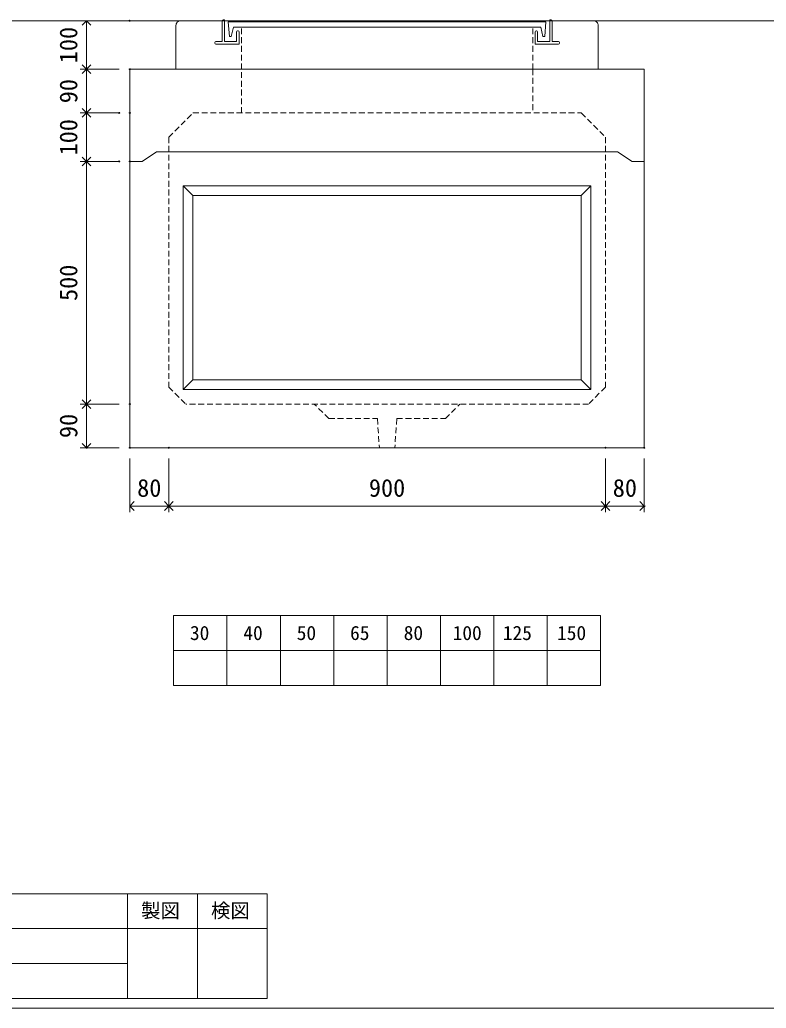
# Model space of a CAD drawing. Units: millimetres, scale not verified. Extents: x -4890 to 4890, y -2282 to 2282.
# Drawn here: x 308 to 1846, y -1993 to 44 of the extents above; entities that cross this region are included whole.
import ezdxf
from ezdxf.enums import TextEntityAlignment as Align

# ---------------------------------------------------------------- set-up
doc = ezdxf.new("R2010")
doc.units = ezdxf.units.MM
doc.header["$LTSCALE"] = 10
doc.header["$PDMODE"] = 32
doc.header["$PDSIZE"] = 2
doc.linetypes.add('DASHED1', pattern=[1.8, 1.2, -0.6])
doc.layers.add('0-1_Defpoints', color=7, linetype='Continuous')
for name, color, linetype, lineweight in [('0-2_waku', 7, 'Continuous', 18), ('0-3_gaikei', 7, 'Continuous', 18), ('0-4_kakure', 7, 'DASHED1', 5), ('0-5_sunpou', 7, 'Continuous', 5), ('0-9_uchigawa', 6, 'Continuous', 18), ('0-B_futa', 3, 'Continuous', 18), ('0-C_GL', 4, 'Continuous', 18), ('0-E_文字１', 7, 'Continuous', 18)]:
    doc.layers.add(name, color=color, linetype=linetype, lineweight=lineweight)
doc.styles.add('ＭＳ ゴシック', font='')
doc.styles.get('ＭＳ ゴシック').set_extended_font_data('MS Gothic')

# ---------------------------------------------------------------- blocks, each defined once
blk = doc.blocks.new('_Open90')
at = {"layer": '0-5_sunpou'}
blk.add_line((0, 0), (-1, 0), dxfattribs=at)
blk.add_lwpolyline([(-0.5, 0.5), (0, 0), (-0.5, -0.5)], dxfattribs=at)
blk = doc.blocks.new('D76')
at = {"layer": '0-1_Defpoints'}
for p in [(1981.54, 2264.36), (1893, 2164.36), (1982.32, 2164.36)]:
    blk.add_point(p, dxfattribs=at)
at = {"layer": '0-5_sunpou'}
for p, q in [((1959.54, 2264.36), (1880, 2264.36)), ((1893, 2246.36), (1893, 2182.36)), ((1960.32, 2164.36), (1880, 2164.36))]:
    blk.add_line(p, q, dxfattribs=at)
at = {"layer": '0-5_sunpou', "xscale": 18, "yscale": 18}
for p, rotation in [((1893, 2264.36), 90), ((1893, 2164.36), 270)]:
    blk.add_blockref('_Open90', p, dxfattribs=dict(at, rotation=rotation))
at = {"layer": '0-5_sunpou', "style": 'ＭＳ ゴシック'}
blk.add_text('100', height=36.66, rotation=90, dxfattribs=at).set_placement((1885, 2176.86), align=Align.BOTTOM_LEFT)
blk = doc.blocks.new('D77')
at = {"layer": '0-1_Defpoints'}
for p in [(1982.32, 2164.36), (1893, 2074.36), (1982.32, 2074.36)]:
    blk.add_point(p, dxfattribs=at)
at = {"layer": '0-5_sunpou'}
for p, q in [((1960.32, 2164.36), (1880, 2164.36)), ((1893, 2146.36), (1893, 2092.36)), ((1960.32, 2074.36), (1880, 2074.36))]:
    blk.add_line(p, q, dxfattribs=at)
at = {"layer": '0-5_sunpou', "xscale": 18, "yscale": 18}
for p, rotation in [((1893, 2164.36), 90), ((1893, 2074.36), 270)]:
    blk.add_blockref('_Open90', p, dxfattribs=dict(at, rotation=rotation))
at = {"layer": '0-5_sunpou', "style": 'ＭＳ ゴシック'}
blk.add_text('90', height=36.66, rotation=90, dxfattribs=at).set_placement((1885, 2094.36), align=Align.BOTTOM_LEFT)
blk = doc.blocks.new('D78')
at = {"layer": '0-1_Defpoints'}
for p in [(1982.32, 1974.36), (1893, 1474.36), (1982.32, 1474.36)]:
    blk.add_point(p, dxfattribs=at)
at = {"layer": '0-5_sunpou'}
for p, q in [((1960.32, 1974.36), (1880, 1974.36)), ((1893, 1956.36), (1893, 1492.36)), ((1960.32, 1474.36), (1880, 1474.36))]:
    blk.add_line(p, q, dxfattribs=at)
at = {"layer": '0-5_sunpou', "xscale": 18, "yscale": 18}
for p, rotation in [((1893, 1974.36), 90), ((1893, 1474.36), 270)]:
    blk.add_blockref('_Open90', p, dxfattribs=dict(at, rotation=rotation))
at = {"layer": '0-5_sunpou', "style": 'ＭＳ ゴシック'}
blk.add_text('500', height=36.66, rotation=90, dxfattribs=at).set_placement((1885, 1686.86), align=Align.BOTTOM_LEFT)
blk = doc.blocks.new('D79')
at = {"layer": '0-1_Defpoints'}
for p in [(1982.32, 1474.36), (1893, 1384.36), (1982.32, 1384.36)]:
    blk.add_point(p, dxfattribs=at)
at = {"layer": '0-5_sunpou'}
for p, q in [((1960.32, 1474.36), (1880, 1474.36)), ((1893, 1456.36), (1893, 1402.36)), ((1960.32, 1384.36), (1880, 1384.36))]:
    blk.add_line(p, q, dxfattribs=at)
at = {"layer": '0-5_sunpou', "xscale": 18, "yscale": 18}
for p, rotation in [((1893, 1474.36), 90), ((1893, 1384.36), 270)]:
    blk.add_blockref('_Open90', p, dxfattribs=dict(at, rotation=rotation))
at = {"layer": '0-5_sunpou', "style": 'ＭＳ ゴシック'}
blk.add_text('90', height=36.66, rotation=90, dxfattribs=at).set_placement((1885, 1404.36), align=Align.BOTTOM_LEFT)
blk = doc.blocks.new('D80')
at = {"layer": '0-1_Defpoints'}
for p in [(1982.32, 1384.36), (2062.32, 1384.36), (2062.32, 1264.33)]:
    blk.add_point(p, dxfattribs=at)
at = {"layer": '0-5_sunpou'}
for p, q in [((1982.32, 1362.36), (1982.32, 1251.33)), ((2062.32, 1362.36), (2062.32, 1251.33)), ((2000.32, 1264.33), (2044.32, 1264.33))]:
    blk.add_line(p, q, dxfattribs=at)
at = {"layer": '0-5_sunpou', "xscale": 18, "yscale": 18, "rotation": 180}
blk.add_blockref('_Open90', (1982.32, 1264.33), dxfattribs=at)
at = {"layer": '0-5_sunpou', "xscale": 18, "yscale": 18}
blk.add_blockref('_Open90', (2062.32, 1264.33), dxfattribs=at)
at = {"layer": '0-5_sunpou', "style": 'ＭＳ ゴシック'}
blk.add_text('80', height=36.66, dxfattribs=at).set_placement((1997.32, 1272.33), align=Align.BOTTOM_LEFT)
blk = doc.blocks.new('D81')
at = {"layer": '0-1_Defpoints'}
for p in [(2062.32, 1384.36), (2962.32, 1384.36), (2962.32, 1264.33)]:
    blk.add_point(p, dxfattribs=at)
at = {"layer": '0-5_sunpou'}
for p, q in [((2062.32, 1362.36), (2062.32, 1251.33)), ((2962.32, 1362.36), (2962.32, 1251.33)), ((2080.32, 1264.33), (2944.32, 1264.33))]:
    blk.add_line(p, q, dxfattribs=at)
at = {"layer": '0-5_sunpou', "xscale": 18, "yscale": 18, "rotation": 180}
blk.add_blockref('_Open90', (2062.32, 1264.33), dxfattribs=at)
at = {"layer": '0-5_sunpou', "xscale": 18, "yscale": 18}
blk.add_blockref('_Open90', (2962.32, 1264.33), dxfattribs=at)
at = {"layer": '0-5_sunpou', "style": 'ＭＳ ゴシック'}
blk.add_text('900', height=36.66, dxfattribs=at).set_placement((2474.82, 1272.33), align=Align.BOTTOM_LEFT)
blk = doc.blocks.new('D82')
at = {"layer": '0-1_Defpoints'}
for p in [(2962.32, 1384.36), (3042.32, 1384.36), (3042.32, 1264.33)]:
    blk.add_point(p, dxfattribs=at)
at = {"layer": '0-5_sunpou'}
for p, q in [((2962.32, 1362.36), (2962.32, 1251.33)), ((3042.32, 1362.36), (3042.32, 1251.33)), ((2980.32, 1264.33), (3024.32, 1264.33))]:
    blk.add_line(p, q, dxfattribs=at)
at = {"layer": '0-5_sunpou', "xscale": 18, "yscale": 18, "rotation": 180}
blk.add_blockref('_Open90', (2962.32, 1264.33), dxfattribs=at)
at = {"layer": '0-5_sunpou', "xscale": 18, "yscale": 18}
blk.add_blockref('_Open90', (3042.32, 1264.33), dxfattribs=at)
at = {"layer": '0-5_sunpou', "style": 'ＭＳ ゴシック'}
blk.add_text('80', height=36.66, dxfattribs=at).set_placement((2977.32, 1272.33), align=Align.BOTTOM_LEFT)
blk = doc.blocks.new('D83')
at = {"layer": '0-1_Defpoints'}
for p in [(1960.32, 2074.36), (1893, 1974.36), (1960.32, 1974.36)]:
    blk.add_point(p, dxfattribs=at)
at = {"layer": '0-5_sunpou'}
for p, q in [((1938.32, 2074.36), (1880, 2074.36)), ((1893, 2056.36), (1893, 1992.36)), ((1938.32, 1974.36), (1880, 1974.36))]:
    blk.add_line(p, q, dxfattribs=at)
at = {"layer": '0-5_sunpou', "xscale": 18, "yscale": 18}
for p, rotation in [((1893, 2074.36), 90), ((1893, 1974.36), 270)]:
    blk.add_blockref('_Open90', p, dxfattribs=dict(at, rotation=rotation))
at = {"layer": '0-5_sunpou', "style": 'ＭＳ ゴシック'}
blk.add_text('100', height=36.66, rotation=90, dxfattribs=at).set_placement((1885, 1986.86), align=Align.BOTTOM_LEFT)

msp = doc.modelspace()

# ---------------------------------------------------------------- linework, layer by layer
at = {"layer": '0-2_waku'}
for p, q in [((624.94, -1184.06), (624.94, -1328.06)), ((624.94, -1184.06), (624.94, -1328.06)), ((624.94, -1184.06), (624.94, -1328.06)), ((624.94, -1184.06), (624.94, -1328.06)), ((624.94, -1184.06), (1504.94, -1184.06)), ((734.94, -1184.06), (734.94, -1328.06)), ((844.94, -1184.06), (844.94, -1328.06)), ((844.94, -1184.06), (844.94, -1328.06)), ((954.94, -1184.06), (954.94, -1328.06)), ((1064.94, -1184.06), (1064.94, -1328.06)), ((1174.94, -1184.06), (1174.94, -1328.06)), ((1284.94, -1184.06), (1284.94, -1328.06)), ((1394.94, -1184.06), (1394.94, -1328.06)), ((1504.94, -1184.06), (1504.94, -1328.06)), ((624.94, -1256.06), (1504.94, -1256.06)), ((624.94, -1328.06), (1504.94, -1328.06)), ((-1210.06, -1757.06), (817.94, -1757.06)), ((529.94, -1757.06), (529.94, -1973.06)), ((529.94, -1757.06), (529.94, -1973.06)), ((673.94, -1757.06), (673.94, -1973.06)), ((817.94, -1757.06), (817.94, -1973.06)), ((-1210.06, -1829.06), (817.94, -1829.06)), ((-1210.06, -1901.06), (529.94, -1901.06)), ((-1210.06, -1973.06), (817.94, -1973.06)), ((-1230.06, -1993.06), (4889.94, -1993.06)), ((-1230.06, -1993.06), (4889.94, -1993.06)), ((-1230.06, -1993.06), (4889.94, -1993.06))]:
    msp.add_line(p, q, dxfattribs=at)
at = {"layer": '0-3_gaikei'}
for p, q in [((639.94, 41.94), (724.94, 41.94)), ((1404.94, 41.94), (1489.94, 41.94)), ((629.94, -58.06), (629.94, 31.94)), ((1499.94, -58.06), (1499.94, 31.94)), ((534.94, -58.06), (1594.94, -58.06)), ((534.94, -838.06), (534.94, -58.06)), ((629.94, -58.06), (739.94, -58.06)), ((664.94, -58.06), (1464.94, -58.06)), ((1499.94, -58.06), (1389.94, -58.06)), ((1594.94, -58.06), (1594.94, -838.06)), ((559.94, -248.06), (589.94, -228.06)), ((589.94, -228.06), (1539.94, -228.06)), ((1539.94, -228.06), (1569.94, -248.06)), ((559.94, -248.06), (534.94, -248.06)), ((1569.94, -248.06), (1594.94, -248.06)), ((1594.94, -838.06), (534.94, -838.06))]:
    msp.add_line(p, q, dxfattribs=at)
for centre, radius, start, end in [((639.36, 32.52), 9.44, 86.47383, 183.52617), ((1490.27, 32.27), 9.68, 358.04251, 91.95749)]:
    msp.add_arc(centre, radius, start, end, dxfattribs=at)
at = {"layer": '0-4_kakure'}
for p, q in [((764.94, -58.06), (764.94, 28.44)), ((1364.94, -58.06), (1364.94, 28.44)), ((764.94, -148.06), (764.94, -58.06)), ((1364.94, -58.06), (1364.94, -148.06)), ((614.94, -198.06), (664.94, -148.06)), ((664.94, -148.06), (1464.94, -148.06)), ((1464.94, -148.06), (1514.94, -198.06)), ((614.94, -198.06), (614.94, -713.06)), ((1514.94, -198.06), (1514.94, -713.06)), ((614.94, -713.06), (649.94, -748.06)), ((1514.94, -713.06), (1479.94, -748.06)), ((1479.94, -748.06), (649.94, -748.06)), ((944.94, -778.06), (914.94, -748.06)), ((1184.94, -778.06), (1214.94, -748.06)), ((1084.94, -778.06), (1080.94, -838.06)), ((1084.94, -778.06), (1184.94, -778.06))]:
    msp.add_line(p, q, dxfattribs=at)
msp.add_lwpolyline([(944.94, -778.06), (1044.94, -778.06), (1048.94, -838.06)], dxfattribs=at)
at = {"layer": '0-9_uchigawa'}
for p, q in [((644.94, -298.06), (644.94, -718.06)), ((644.94, -298.06), (664.94, -318.06)), ((1064.94, -298.06), (1484.94, -298.06)), ((1484.94, -298.06), (1464.94, -318.06)), ((1484.94, -298.06), (1484.94, -718.06)), ((664.94, -318.06), (664.94, -698.06)), ((664.94, -318.06), (1064.94, -318.06)), ((664.94, -318.06), (1064.94, -318.06)), ((664.94, -698.06), (644.94, -718.06)), ((664.94, -698.06), (1064.94, -698.06)), ((1064.94, -698.06), (1464.94, -698.06)), ((1464.94, -698.06), (1484.94, -718.06)), ((644.94, -718.06), (1064.94, -718.06)), ((1064.94, -718.06), (1484.94, -718.06))]:
    msp.add_line(p, q, dxfattribs=at)
for points in [[(644.94, -298.06), (1064.94, -298.06), (1484.94, -298.06)], [(1064.94, -318.06), (1464.94, -318.06), (1464.94, -698.06)]]:
    msp.add_lwpolyline(points, dxfattribs=at)
at = {"layer": '0-B_futa'}
for p, q in [((724.94, 41.94), (724.94, -1.06)), ((726.94, 43.94), (729.94, 43.94)), ((729.94, 43.94), (729.94, -1.06)), ((1399.94, 43.94), (1399.94, -1.06)), ((1399.94, 43.94), (1402.94, 43.94)), ((1404.94, 41.94), (1404.94, -1.06)), ((737.75, 39.44), (1392.08, 39.44)), ((737.75, 39.44), (740.24, 9.44)), ((748.27, 28.44), (743.95, 9.44)), ((748.27, 28.44), (1381.61, 28.44)), ((756.94, 20.94), (757.94, 20.94)), ((1372.94, 20.94), (1371.94, 20.94)), ((1381.61, 28.44), (1385.93, 9.44)), ((1392.08, 39.44), (1389.83, 9.44)), ((740.24, 9.44), (743.95, 9.44)), ((754.94, 18.94), (754.94, -1.06)), ((759.94, 18.94), (759.94, -6.06)), ((1369.94, 18.94), (1369.94, -6.06)), ((1374.94, 18.94), (1374.94, -1.06)), ((1389.83, 9.44), (1385.93, 9.44)), ((709.94, -3.06), (709.94, -4.06)), ((711.94, -1.06), (724.94, -1.06)), ((759.94, -6.06), (711.94, -6.06)), ((729.94, -1.06), (754.94, -1.06)), ((1369.94, -6.06), (1417.94, -6.06)), ((1399.94, -1.06), (1374.94, -1.06)), ((1417.94, -1.06), (1404.94, -1.06)), ((1419.94, -3.06), (1419.94, -4.06))]:
    msp.add_line(p, q, dxfattribs=at)
for centre, start, end in [((726.94, 41.94), 90, 180), ((1402.94, 41.94), 0, 90), ((756.94, 18.94), 90, 180), ((757.94, 18.94), 0, 90), ((1371.94, 18.94), 90, 180), ((1372.94, 18.94), 0, 90), ((711.94, -3.06), 90, 180), ((711.94, -4.06), 180, 270), ((1417.94, -3.06), 0, 90), ((1417.94, -4.06), 270, 0)]:
    msp.add_arc(centre, 2, start, end, dxfattribs=at)
at = {"layer": '0-C_GL'}
msp.add_line((-1230.06, 41.94), (4889.94, 41.94), dxfattribs=at)

# ---------------------------------------------------------------- block references
at = {"layer": '0-5_sunpou'}
for name in ['D76', 'D77', 'D83', 'D78', 'D79', 'D80', 'D81', 'D82']:
    msp.add_blockref(name, (-1447.37, -2222.42), dxfattribs=at)

# ---------------------------------------------------------------- texts
at = {"layer": '0-E_文字１', "style": 'ＭＳ ゴシック'}
for s, p in [('30', (658.73, -1243.11)), ('40', (768.73, -1243.11)), ('50', (878.73, -1243.11)), ('65', (988.73, -1243.11)), ('80', (1099.13, -1243.11)), ('100', (1200.01, -1243.11)), ('125', (1303.4, -1243.11)), ('150', (1415.16, -1243.11)), ('製図', (558, -1815.31)), ('検図', (702, -1815.31))]:
    msp.add_text(s, height=29.33, dxfattribs=at).set_placement(p, align=Align.BOTTOM_LEFT)

doc.saveas('drawing.dxf')
